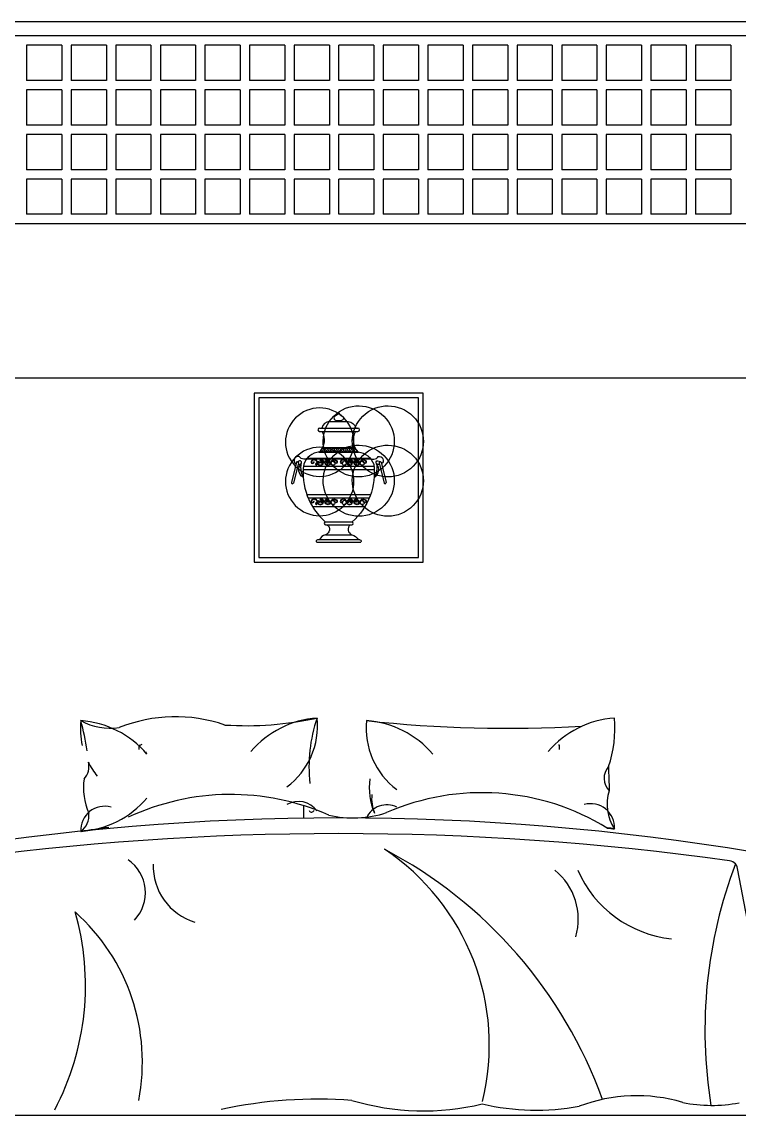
# Model space of a CAD drawing. Header units: inches. Extents: x 3 to 45, y 10.7 to 35.5.
# Drawn here: x 39.485 to 41.013, y 17.557 to 19.887 of the extents above; entities that cross this region are included whole.
import ezdxf

# ---------------------------------------------------------------- set-up
doc = ezdxf.new("R2010")
doc.units = ezdxf.units.IN
doc.header["$MEASUREMENT"] = 0
for name, color, linetype in [('02', 2, 'Continuous'), ('1', 1, 'Continuous'), ('4', 4, 'Continuous')]:
    doc.layers.add(name, color=color, linetype=linetype)

msp = doc.modelspace()

# ---------------------------------------------------------------- linework, layer by layer
at = {"layer": '02'}
for p, q in [((41.50981222150422, 19.85720502204636), (38.80981222143437, 19.85720502204636)), ((39.49481222149025, 19.83720502204229), (39.49481222149025, 19.7622050220452)), ((39.56981222144368, 19.83720502204229), (39.49481222149025, 19.83720502204229)), ((39.56981222144368, 19.83720502204229), (39.56981222144368, 19.7622050220452)), ((39.58981222146231, 19.83720502204229), (39.58981222146231, 19.7622050220452)), ((39.66481222153216, 19.83720502204229), (39.58981222146231, 19.83720502204229)), ((39.66481222153216, 19.83720502204229), (39.66481222153216, 19.7622050220452)), ((39.75981222150422, 19.83720502204229), (39.68481222143437, 19.83720502204229)), ((39.68481222143437, 19.83720502204229), (39.68481222143437, 19.7622050220452)), ((39.75981222150422, 19.83720502204229), (39.75981222150422, 19.7622050220452)), ((39.77981222152285, 19.83720502204229), (39.77981222152285, 19.7622050220452)), ((39.85481222147628, 19.83720502204229), (39.77981222152285, 19.83720502204229)), ((39.85481222147628, 19.83720502204229), (39.85481222147628, 19.7622050220452)), ((39.87481222149491, 19.83720502204229), (39.87481222149491, 19.7622050220452)), ((39.94981222144834, 19.83720502204229), (39.87481222149491, 19.83720502204229)), ((39.94981222144834, 19.83720502204229), (39.94981222144834, 19.7622050220452)), ((39.96981222146697, 19.83720502204229), (39.96981222146697, 19.7622050220452)), ((40.04481222153682, 19.83720502204229), (39.96981222146697, 19.83720502204229)), ((40.04481222153682, 19.83720502204229), (40.04481222153682, 19.7622050220452)), ((40.06481222155544, 19.83720502204229), (40.06481222155544, 19.7622050220452)), ((40.13981222150888, 19.83720502204229), (40.06481222155544, 19.83720502204229)), ((40.13981222150888, 19.83720502204229), (40.13981222150888, 19.7622050220452)), ((40.23481222148094, 19.83720502204229), (40.1598122215275, 19.83720502204229)), ((40.23481222148094, 19.83720502204229), (40.23481222148094, 19.7622050220452)), ((40.25481222149956, 19.83720502204229), (40.25481222149956, 19.7622050220452)), ((40.329812221453, 19.83720502204229), (40.25481222149956, 19.83720502204229)), ((40.329812221453, 19.83720502204229), (40.329812221453, 19.7622050220452)), ((40.42481222142506, 19.83720502204229), (40.34981222147162, 19.83720502204229)), ((40.34981222147162, 19.83720502204229), (40.34981222147162, 19.7622050220452)), ((40.42481222142506, 19.83720502204229), (40.42481222142506, 19.7622050220452)), ((40.44481222144368, 19.83720502204229), (40.44481222144368, 19.7622050220452)), ((40.51981222151353, 19.83720502204229), (40.44481222144368, 19.83720502204229)), ((40.51981222151353, 19.83720502204229), (40.51981222151353, 19.7622050220452)), ((40.53981222153216, 19.83720502204229), (40.53981222153216, 19.7622050220452)), ((40.61481222148559, 19.83720502204229), (40.53981222153216, 19.83720502204229)), ((40.61481222148559, 19.83720502204229), (40.61481222148559, 19.7622050220452)), ((40.70981222145765, 19.83720502204229), (40.63481222150422, 19.83720502204229)), ((40.63481222150422, 19.83720502204229), (40.63481222150422, 19.7622050220452)), ((40.70981222145765, 19.83720502204229), (40.70981222145765, 19.7622050220452)), ((40.72981222147628, 19.83720502204229), (40.72981222147628, 19.7622050220452)), ((40.80481222154613, 19.83720502204229), (40.72981222147628, 19.83720502204229)), ((40.80481222154613, 19.83720502204229), (40.80481222154613, 19.7622050220452)), ((40.89981222151819, 19.83720502204229), (40.82481222144834, 19.83720502204229)), ((40.82481222144834, 19.83720502204229), (40.82481222144834, 19.7622050220452)), ((40.89981222151819, 19.83720502204229), (40.89981222151819, 19.7622050220452)), ((40.91981222153682, 19.83720502204229), (40.91981222153682, 19.7622050220452)), ((40.99481222149025, 19.83720502204229), (40.91981222153682, 19.83720502204229)), ((40.99481222149025, 19.83720502204229), (40.99481222149025, 19.7622050220452)), ((39.56981222144368, 19.7622050220452), (39.49481222149025, 19.7622050220452)), ((39.66481222153216, 19.7622050220452), (39.58981222146231, 19.7622050220452)), ((39.75981222150422, 19.7622050220452), (39.68481222143437, 19.7622050220452)), ((39.85481222147628, 19.7622050220452), (39.77981222152285, 19.7622050220452)), ((39.94981222144834, 19.7622050220452), (39.87481222149491, 19.7622050220452)), ((40.04481222153682, 19.7622050220452), (39.96981222146697, 19.7622050220452)), ((40.13981222150888, 19.7622050220452), (40.06481222155544, 19.7622050220452)), ((40.23481222148094, 19.7622050220452), (40.1598122215275, 19.7622050220452)), ((40.329812221453, 19.7622050220452), (40.25481222149956, 19.7622050220452)), ((40.42481222142506, 19.7622050220452), (40.34981222147162, 19.7622050220452)), ((40.51981222151353, 19.7622050220452), (40.44481222144368, 19.7622050220452)), ((40.61481222148559, 19.7622050220452), (40.53981222153216, 19.7622050220452)), ((40.70981222145765, 19.7622050220452), (40.63481222150422, 19.7622050220452)), ((40.80481222154613, 19.7622050220452), (40.72981222147628, 19.7622050220452)), ((40.89981222151819, 19.7622050220452), (40.82481222144834, 19.7622050220452)), ((40.99481222149025, 19.7622050220452), (40.91981222153682, 19.7622050220452)), ((39.56981222144368, 19.74220502204112), (39.49481222149025, 19.74220502204112)), ((39.49481222149025, 19.74220502204112), (39.49481222149025, 19.66720502204403)), ((39.56981222144368, 19.74220502204112), (39.56981222144368, 19.66720502204403)), ((39.66481222153216, 19.74220502204112), (39.58981222146231, 19.74220502204112)), ((39.58981222146231, 19.74220502204112), (39.58981222146231, 19.66720502204403)), ((39.66481222153216, 19.74220502204112), (39.66481222153216, 19.66720502204403)), ((39.75981222150422, 19.74220502204112), (39.68481222143437, 19.74220502204112)), ((39.68481222143437, 19.74220502204112), (39.68481222143437, 19.66720502204403)), ((39.75981222150422, 19.74220502204112), (39.75981222150422, 19.66720502204403)), ((39.85481222147628, 19.74220502204112), (39.77981222152285, 19.74220502204112)), ((39.77981222152285, 19.74220502204112), (39.77981222152285, 19.66720502204403)), ((39.85481222147628, 19.74220502204112), (39.85481222147628, 19.66720502204403)), ((39.94981222144834, 19.74220502204112), (39.87481222149491, 19.74220502204112)), ((39.87481222149491, 19.74220502204112), (39.87481222149491, 19.66720502204403)), ((39.94981222144834, 19.74220502204112), (39.94981222144834, 19.66720502204403)), ((40.04481222153682, 19.74220502204112), (39.96981222146697, 19.74220502204112)), ((39.96981222146697, 19.74220502204112), (39.96981222146697, 19.66720502204403)), ((40.04481222153682, 19.74220502204112), (40.04481222153682, 19.66720502204403)), ((40.13981222150888, 19.74220502204112), (40.06481222155544, 19.74220502204112)), ((40.06481222155544, 19.74220502204112), (40.06481222155544, 19.66720502204403)), ((40.13981222150888, 19.74220502204112), (40.13981222150888, 19.66720502204403)), ((40.23481222148094, 19.74220502204112), (40.1598122215275, 19.74220502204112)), ((40.23481222148094, 19.74220502204112), (40.23481222148094, 19.66720502204403)), ((40.329812221453, 19.74220502204112), (40.25481222149956, 19.74220502204112)), ((40.25481222149956, 19.74220502204112), (40.25481222149956, 19.66720502204403)), ((40.329812221453, 19.74220502204112), (40.329812221453, 19.66720502204403)), ((40.42481222142506, 19.74220502204112), (40.34981222147162, 19.74220502204112)), ((40.34981222147162, 19.74220502204112), (40.34981222147162, 19.66720502204403)), ((40.42481222142506, 19.74220502204112), (40.42481222142506, 19.66720502204403)), ((40.51981222151353, 19.74220502204112), (40.44481222144368, 19.74220502204112)), ((40.44481222144368, 19.74220502204112), (40.44481222144368, 19.66720502204403)), ((40.51981222151353, 19.74220502204112), (40.51981222151353, 19.66720502204403)), ((40.61481222148559, 19.74220502204112), (40.53981222153216, 19.74220502204112)), ((40.53981222153216, 19.74220502204112), (40.53981222153216, 19.66720502204403)), ((40.61481222148559, 19.74220502204112), (40.61481222148559, 19.66720502204403)), ((40.70981222145765, 19.74220502204112), (40.63481222150422, 19.74220502204112)), ((40.63481222150422, 19.74220502204112), (40.63481222150422, 19.66720502204403)), ((40.70981222145765, 19.74220502204112), (40.70981222145765, 19.66720502204403)), ((40.80481222154613, 19.74220502204112), (40.72981222147628, 19.74220502204112)), ((40.72981222147628, 19.74220502204112), (40.72981222147628, 19.66720502204403)), ((40.80481222154613, 19.74220502204112), (40.80481222154613, 19.66720502204403)), ((40.89981222151819, 19.74220502204112), (40.82481222144834, 19.74220502204112)), ((40.82481222144834, 19.74220502204112), (40.82481222144834, 19.66720502204403)), ((40.89981222151819, 19.74220502204112), (40.89981222151819, 19.66720502204403)), ((40.99481222149025, 19.74220502204112), (40.91981222153682, 19.74220502204112)), ((40.91981222153682, 19.74220502204112), (40.91981222153682, 19.66720502204403)), ((40.99481222149025, 19.74220502204112), (40.99481222149025, 19.66720502204403)), ((39.56981222144368, 19.66720502204403), (39.49481222149025, 19.66720502204403)), ((39.66481222153216, 19.66720502204403), (39.58981222146231, 19.66720502204403)), ((39.75981222150422, 19.66720502204403), (39.68481222143437, 19.66720502204403)), ((39.85481222147628, 19.66720502204403), (39.77981222152285, 19.66720502204403)), ((39.94981222144834, 19.66720502204403), (39.87481222149491, 19.66720502204403)), ((40.04481222153682, 19.66720502204403), (39.96981222146697, 19.66720502204403)), ((40.13981222150888, 19.66720502204403), (40.06481222155544, 19.66720502204403)), ((40.23481222148094, 19.66720502204403), (40.1598122215275, 19.66720502204403)), ((40.329812221453, 19.66720502204403), (40.25481222149956, 19.66720502204403)), ((40.42481222142506, 19.66720502204403), (40.34981222147162, 19.66720502204403)), ((40.51981222151353, 19.66720502204403), (40.44481222144368, 19.66720502204403)), ((40.61481222148559, 19.66720502204403), (40.53981222153216, 19.66720502204403)), ((40.70981222145765, 19.66720502204403), (40.63481222150422, 19.66720502204403)), ((40.80481222154613, 19.66720502204403), (40.72981222147628, 19.66720502204403)), ((40.89981222151819, 19.66720502204403), (40.82481222144834, 19.66720502204403)), ((40.99481222149025, 19.66720502204403), (40.91981222153682, 19.66720502204403)), ((39.49481222149025, 19.64720502203996), (39.49481222149025, 19.57220502204287)), ((39.56981222144368, 19.64720502203996), (39.49481222149025, 19.64720502203996)), ((39.56981222144368, 19.64720502203996), (39.56981222144368, 19.57220502204287)), ((39.66481222153216, 19.64720502203996), (39.58981222146231, 19.64720502203996)), ((39.58981222146231, 19.64720502203996), (39.58981222146231, 19.57220502204287)), ((39.66481222153216, 19.64720502203996), (39.66481222153216, 19.57220502204287)), ((39.75981222150422, 19.64720502203996), (39.68481222143437, 19.64720502203996)), ((39.68481222143437, 19.64720502203996), (39.68481222143437, 19.57220502204287)), ((39.75981222150422, 19.64720502203996), (39.75981222150422, 19.57220502204287)), ((39.85481222147628, 19.64720502203996), (39.77981222152285, 19.64720502203996)), ((39.77981222152285, 19.64720502203996), (39.77981222152285, 19.57220502204287)), ((39.85481222147628, 19.64720502203996), (39.85481222147628, 19.57220502204287)), ((39.87481222149491, 19.64720502203996), (39.87481222149491, 19.57220502204287)), ((39.94981222144834, 19.64720502203996), (39.87481222149491, 19.64720502203996)), ((39.94981222144834, 19.64720502203996), (39.94981222144834, 19.57220502204287)), ((39.96981222146697, 19.64720502203996), (39.96981222146697, 19.57220502204287)), ((40.04481222153682, 19.64720502203996), (39.96981222146697, 19.64720502203996)), ((40.04481222153682, 19.64720502203996), (40.04481222153682, 19.57220502204287)), ((40.13981222150888, 19.64720502203996), (40.06481222155544, 19.64720502203996)), ((40.06481222155544, 19.64720502203996), (40.06481222155544, 19.57220502204287)), ((40.13981222150888, 19.64720502203996), (40.13981222150888, 19.57220502204287)), ((40.23481222148094, 19.64720502203996), (40.1598122215275, 19.64720502203996)), ((40.23481222148094, 19.64720502203996), (40.23481222148094, 19.57220502204287)), ((40.329812221453, 19.64720502203996), (40.25481222149956, 19.64720502203996)), ((40.25481222149956, 19.64720502203996), (40.25481222149956, 19.57220502204287)), ((40.329812221453, 19.64720502203996), (40.329812221453, 19.57220502204287)), ((40.42481222142506, 19.64720502203996), (40.34981222147162, 19.64720502203996)), ((40.34981222147162, 19.64720502203996), (40.34981222147162, 19.57220502204287)), ((40.42481222142506, 19.64720502203996), (40.42481222142506, 19.57220502204287)), ((40.44481222144368, 19.64720502203996), (40.44481222144368, 19.57220502204287)), ((40.51981222151353, 19.64720502203996), (40.44481222144368, 19.64720502203996)), ((40.51981222151353, 19.64720502203996), (40.51981222151353, 19.57220502204287)), ((40.53981222153216, 19.64720502203996), (40.53981222153216, 19.57220502204287)), ((40.61481222148559, 19.64720502203996), (40.53981222153216, 19.64720502203996)), ((40.61481222148559, 19.64720502203996), (40.61481222148559, 19.57220502204287)), ((40.70981222145765, 19.64720502203996), (40.63481222150422, 19.64720502203996)), ((40.63481222150422, 19.64720502203996), (40.63481222150422, 19.57220502204287)), ((40.70981222145765, 19.64720502203996), (40.70981222145765, 19.57220502204287)), ((40.80481222154613, 19.64720502203996), (40.72981222147628, 19.64720502203996)), ((40.72981222147628, 19.64720502203996), (40.72981222147628, 19.57220502204287)), ((40.80481222154613, 19.64720502203996), (40.80481222154613, 19.57220502204287)), ((40.89981222151819, 19.64720502203996), (40.82481222144834, 19.64720502203996)), ((40.82481222144834, 19.64720502203996), (40.82481222144834, 19.57220502204287)), ((40.89981222151819, 19.64720502203996), (40.89981222151819, 19.57220502204287)), ((40.99481222149025, 19.64720502203996), (40.91981222153682, 19.64720502203996)), ((40.91981222153682, 19.64720502203996), (40.91981222153682, 19.57220502204287)), ((40.99481222149025, 19.64720502203996), (40.99481222149025, 19.57220502204287)), ((39.56981222144368, 19.57220502204287), (39.49481222149025, 19.57220502204287)), ((39.66481222153216, 19.57220502204287), (39.58981222146231, 19.57220502204287)), ((39.75981222150422, 19.57220502204287), (39.68481222143437, 19.57220502204287)), ((39.85481222147628, 19.57220502204287), (39.77981222152285, 19.57220502204287)), ((39.94981222144834, 19.57220502204287), (39.87481222149491, 19.57220502204287)), ((40.04481222153682, 19.57220502204287), (39.96981222146697, 19.57220502204287)), ((40.13981222150888, 19.57220502204287), (40.06481222155544, 19.57220502204287)), ((40.23481222148094, 19.57220502204287), (40.1598122215275, 19.57220502204287)), ((40.329812221453, 19.57220502204287), (40.25481222149956, 19.57220502204287)), ((40.42481222142506, 19.57220502204287), (40.34981222147162, 19.57220502204287)), ((40.51981222151353, 19.57220502204287), (40.44481222144368, 19.57220502204287)), ((40.61481222148559, 19.57220502204287), (40.53981222153216, 19.57220502204287)), ((40.70981222145765, 19.57220502204287), (40.63481222150422, 19.57220502204287)), ((40.80481222154613, 19.57220502204287), (40.72981222147628, 19.57220502204287)), ((40.89981222151819, 19.57220502204287), (40.82481222144834, 19.57220502204287)), ((40.99481222149025, 19.57220502204287), (40.91981222153682, 19.57220502204287)), ((39.56981222144368, 19.55220502203879), (39.49481222149025, 19.55220502203879)), ((39.49481222149025, 19.55220502203879), (39.49481222149025, 19.47720502204171)), ((39.56981222144368, 19.55220502203879), (39.56981222144368, 19.47720502204171)), ((39.66481222153216, 19.55220502203879), (39.58981222146231, 19.55220502203879)), ((39.58981222146231, 19.55220502203879), (39.58981222146231, 19.47720502204171)), ((39.66481222153216, 19.55220502203879), (39.66481222153216, 19.47720502204171)), ((39.75981222150422, 19.55220502203879), (39.68481222143437, 19.55220502203879)), ((39.68481222143437, 19.55220502203879), (39.68481222143437, 19.47720502204171)), ((39.75981222150422, 19.55220502203879), (39.75981222150422, 19.47720502204171)), ((39.85481222147628, 19.55220502203879), (39.77981222152285, 19.55220502203879)), ((39.77981222152285, 19.55220502203879), (39.77981222152285, 19.47720502204171)), ((39.85481222147628, 19.55220502203879), (39.85481222147628, 19.47720502204171)), ((39.94981222144834, 19.55220502203879), (39.87481222149491, 19.55220502203879)), ((39.87481222149491, 19.55220502203879), (39.87481222149491, 19.47720502204171)), ((39.94981222144834, 19.55220502203879), (39.94981222144834, 19.47720502204171)), ((40.04481222153682, 19.55220502203879), (39.96981222146697, 19.55220502203879)), ((39.96981222146697, 19.55220502203879), (39.96981222146697, 19.47720502204171)), ((40.04481222153682, 19.55220502203879), (40.04481222153682, 19.47720502204171)), ((40.13981222150888, 19.55220502203879), (40.06481222155544, 19.55220502203879)), ((40.06481222155544, 19.55220502203879), (40.06481222155544, 19.47720502204171)), ((40.13981222150888, 19.55220502203879), (40.13981222150888, 19.47720502204171)), ((40.23481222148094, 19.55220502203879), (40.1598122215275, 19.55220502203879)), ((40.23481222148094, 19.55220502203879), (40.23481222148094, 19.47720502204171)), ((40.329812221453, 19.55220502203879), (40.25481222149956, 19.55220502203879)), ((40.25481222149956, 19.55220502203879), (40.25481222149956, 19.47720502204171)), ((40.329812221453, 19.55220502203879), (40.329812221453, 19.47720502204171)), ((40.42481222142506, 19.55220502203879), (40.34981222147162, 19.55220502203879)), ((40.34981222147162, 19.55220502203879), (40.34981222147162, 19.47720502204171)), ((40.42481222142506, 19.55220502203879), (40.42481222142506, 19.47720502204171)), ((40.51981222151353, 19.55220502203879), (40.44481222144368, 19.55220502203879)), ((40.44481222144368, 19.55220502203879), (40.44481222144368, 19.47720502204171)), ((40.51981222151353, 19.55220502203879), (40.51981222151353, 19.47720502204171)), ((40.61481222148559, 19.55220502203879), (40.53981222153216, 19.55220502203879)), ((40.53981222153216, 19.55220502203879), (40.53981222153216, 19.47720502204171)), ((40.61481222148559, 19.55220502203879), (40.61481222148559, 19.47720502204171)), ((40.70981222145765, 19.55220502203879), (40.63481222150422, 19.55220502203879)), ((40.63481222150422, 19.55220502203879), (40.63481222150422, 19.47720502204171)), ((40.70981222145765, 19.55220502203879), (40.70981222145765, 19.47720502204171)), ((40.80481222154613, 19.55220502203879), (40.72981222147628, 19.55220502203879)), ((40.72981222147628, 19.55220502203879), (40.72981222147628, 19.47720502204171)), ((40.80481222154613, 19.55220502203879), (40.80481222154613, 19.47720502204171)), ((40.89981222151819, 19.55220502203879), (40.82481222144834, 19.55220502203879)), ((40.82481222144834, 19.55220502203879), (40.82481222144834, 19.47720502204171)), ((40.89981222151819, 19.55220502203879), (40.89981222151819, 19.47720502204171)), ((40.99481222149025, 19.55220502203879), (40.91981222153682, 19.55220502203879)), ((40.91981222153682, 19.55220502203879), (40.91981222153682, 19.47720502204171)), ((40.99481222149025, 19.55220502203879), (40.99481222149025, 19.47720502204171)), ((39.56981222144368, 19.47720502204171), (39.49481222149025, 19.47720502204171)), ((39.66481222153216, 19.47720502204171), (39.58981222146231, 19.47720502204171)), ((39.75981222150422, 19.47720502204171), (39.68481222143437, 19.47720502204171)), ((39.85481222147628, 19.47720502204171), (39.77981222152285, 19.47720502204171)), ((39.94981222144834, 19.47720502204171), (39.87481222149491, 19.47720502204171)), ((40.04481222153682, 19.47720502204171), (39.96981222146697, 19.47720502204171)), ((40.13981222150888, 19.47720502204171), (40.06481222155544, 19.47720502204171)), ((40.23481222148094, 19.47720502204171), (40.1598122215275, 19.47720502204171)), ((40.329812221453, 19.47720502204171), (40.25481222149956, 19.47720502204171)), ((40.42481222142506, 19.47720502204171), (40.34981222147162, 19.47720502204171)), ((40.51981222151353, 19.47720502204171), (40.44481222144368, 19.47720502204171)), ((40.61481222148559, 19.47720502204171), (40.53981222153216, 19.47720502204171)), ((40.70981222145765, 19.47720502204171), (40.63481222150422, 19.47720502204171)), ((40.80481222154613, 19.47720502204171), (40.72981222147628, 19.47720502204171)), ((40.89981222151819, 19.47720502204171), (40.82481222144834, 19.47720502204171)), ((40.99481222149025, 19.47720502204171), (40.91981222153682, 19.47720502204171)), ((37.94729810090776, 19.1284486104632), (42.69963295826729, 19.1284486104632)), ((40.1541924845571, 19.03762398559043), (40.16543195838149, 19.03762398559043)), ((40.11879388672806, 19.02140814463924), (40.20083055621053, 19.02140814463924)), ((40.11879388672806, 19.01429090592861), (40.20083055621053, 19.01429090592861)), ((40.13991958321112, 19.03533943393991), (40.17970485984388, 19.03533943393991)), ((40.117429953176, 18.97031230848366), (40.20219448976259, 18.97031230848366)), ((40.12506153387058, 18.97976859063052), (40.19456290918443, 18.97976859063052)), ((40.0928798111765, 18.95715013289733), (40.22674463176209, 18.95715013289733)), ((40.0928798111765, 18.9557101329046), (40.22674463176209, 18.9557101329046)), ((40.10722078382078, 18.94945721736436), (40.10648306143976, 18.94927470878607)), ((40.11363709169946, 18.94462944835682), (40.11316457983612, 18.94451925642348)), ((40.11865125421009, 18.94672564883509), (40.11785422648809, 18.94680541233534)), ((40.12259015020955, 18.95158232608079), (40.12264893796801, 18.95083219500517)), ((40.1350217439378, 18.95158232608079), (40.13496295617934, 18.95083219500517)), ((40.13896063993725, 18.94672564883509), (40.13975766765925, 18.94680541233534)), ((40.14397480244789, 18.94462944835682), (40.14444731431122, 18.94451925642348)), ((40.15039111032657, 18.94945721736436), (40.15112883270758, 18.94927470878607)), ((40.16923333272844, 18.94945721736436), (40.16849561034742, 18.94927470878607)), ((40.1756496404907, 18.94462944835682), (40.17517712862737, 18.94451925642348)), ((40.18066380300134, 18.94672564883509), (40.17986677527934, 18.94680541233534)), ((40.18460269911721, 18.95158232608079), (40.18466148687567, 18.95083219500517)), ((40.19703429272904, 18.95158232608079), (40.19697550497058, 18.95083219500517)), ((40.20097318884491, 18.94672564883509), (40.20177021656691, 18.94680541233534)), ((40.20598735135555, 18.94462944835682), (40.20645986310247, 18.94451925642348)), ((40.21240365911781, 18.94945721736436), (40.21314138149883, 18.94927470878607)), ((40.08422245410311, 18.93303408812058), (40.23540198883548, 18.93303408812058)), ((40.08526204618666, 18.94023408812787), (40.23484133462462, 18.94023408812787)), ((40.09183782466262, 18.87986935897057), (40.22778661827597, 18.87986935897057)), ((40.09458079886663, 18.87266935897783), (40.22504364407196, 18.87266935897783)), ((40.1037321279202, 18.85442845161738), (40.21589231501839, 18.85442845161738)), ((40.10722078382078, 18.86565696154863), (40.10648306143976, 18.86547445297034)), ((40.11363709169946, 18.86082919254109), (40.11316457983612, 18.8607190006223)), ((40.11865125421009, 18.86292539301936), (40.11785422648809, 18.86300515653416)), ((40.12259015020955, 18.86778207026505), (40.12264893796801, 18.86703193920399)), ((40.1350217439378, 18.86778207026505), (40.13496295617934, 18.86703193920399)), ((40.13896063993725, 18.86292539301936), (40.13975766765925, 18.86300515653416)), ((40.14397480244789, 18.86082919254109), (40.14444731431122, 18.8607190006223)), ((40.15039111032657, 18.86565696154863), (40.15112883270758, 18.86547445297034)), ((40.16923333272844, 18.86565696154863), (40.16849561034742, 18.86547445297034)), ((40.1756496404907, 18.86082919254109), (40.17517712862737, 18.8607190006223)), ((40.18066380300134, 18.86292539301936), (40.17986677527934, 18.86300515653416)), ((40.18460269911721, 18.86778207026505), (40.18466148687567, 18.86703193920399)), ((40.19703429272904, 18.86778207026505), (40.19697550497058, 18.86703193920399)), ((40.20097318884491, 18.86292539301936), (40.20177021656691, 18.86300515653416)), ((40.20598735135555, 18.86082919254109), (40.20645986310247, 18.8607190006223)), ((40.21240365911781, 18.86565696154863), (40.21314138149883, 18.86547445297034)), ((40.13125799024984, 18.82131829506394), (40.18836645268875, 18.82131829506394)), ((40.13179788365069, 18.81533956260678), (40.18782655940431, 18.81533956260678)), ((40.13179298023734, 18.79427958271841), (40.18783146281767, 18.79427958271841)), ((40.1129483221941, 18.7783630171834), (40.20667612074449, 18.7783630171834)), ((39.73470362880308, 18.33670423960571), (39.73470362880308, 18.34562096498117)), ((39.73470362880308, 18.34562096498117), (39.73693474567536, 18.34562096498117)), ((39.73693474567536, 18.34562096498117), (39.74139697941992, 18.34785006936723)), ((40.62989053932525, 18.34562096498117), (40.62765942233655, 18.34562096498117)), ((40.62989053932525, 18.33670423960571), (40.62989053932525, 18.34562096498117)), ((39.74808982293162, 18.33224572300238), (39.7503209398039, 18.32778751423026))]:
    msp.add_line(p, q, dxfattribs=at)
for points in [[(40.1598122215275, 19.7622050220452), (40.1598122215275, 19.83720502204229)], [(40.1598122215275, 19.66720502204403), (40.1598122215275, 19.74220502204112)], [(40.1598122215275, 19.57220502204287), (40.1598122215275, 19.64720502203996)], [(40.1598122215275, 19.47720502204171), (40.1598122215275, 19.55220502203879)], [(40.06966672976542, 18.94851201165143), (40.05905156570061, 18.90531013695723)], [(40.07386194517876, 18.94748120223081), (40.06324678099755, 18.9042793275366)], [(40.24576249787624, 18.94748120223081), (40.25637766194104, 18.9042793275366)], [(40.24995771317317, 18.94851201165143), (40.26057287723798, 18.90531013695723)]]:
    msp.add_lwpolyline(points, dxfattribs=at)
for points in [[(39.97981222147628, 18.73598601514091), (40.33981222146231, 18.73598601514091), (40.33981222146231, 19.0959860151415), (39.97981222147628, 19.0959860151415)], [(39.98981222148559, 18.74598601515023), (40.329812221453, 18.74598601515023), (40.329812221453, 19.08598601514673), (39.98981222148559, 19.08598601514673)]]:
    msp.add_lwpolyline(points, close=True, dxfattribs=at)
for points in [[(40.17643219080328, 18.9460574879267, 146.9115417748849), (40.17517712862737, 18.94451925642348, 0.9195107774790672)], [(40.14319225213531, 18.9460574879267, -152.5456943474099), (40.14444731431122, 18.94451925642348, -0.9195107774790672)], [(40.20520480104297, 18.9460574879267, -152.5456943474099), (40.20645986310247, 18.94451925642348, -0.9195107774790672)], [(40.1598122215275, 19.05359599725485, -0.1995246484428134), (40.1522027645171, 19.04713456867463, 0.7250187846251348), (40.1541924845571, 19.03762398559043, -0.8957080333965803)], [(40.1598122215275, 19.05359599725485, 0.1995246484428134), (40.16742167853791, 19.04713456867463, -0.7250187846251348), (40.16543195838149, 19.03762398559043, 0.8957080333965803)], [(40.12417956685222, 19.01429090592861, -0.3194412128876361), (40.11871586785692, 18.9703493361812, 0.6237318881545585)], [(40.13991958321112, 19.03533943393991, 0.325421986963447), (40.12355937179218, 19.02137111695625, 1.304864758501212)], [(40.17970485984388, 19.03533943393991, -0.325421986963447), (40.19606507126282, 19.02137111695625, -1.304864758501212)], [(40.19544487608637, 19.01429090592861, 0.3194412128876361), (40.20090857519808, 18.9703493361812, -0.6237318881545585)], [(40.17643219080328, 18.86225723211097, 146.9115417748849), (40.17517712862737, 18.8607190006223, 0.9195107774790672)], [(40.1185826184139, 18.97050727648453, 0.286233962205468), (40.08526204618666, 18.94426628198558, 0.2504443734299531), (40.13125799024984, 18.82131829506394, 2.211565491147083)], [(40.12182064097415, 18.97355438458176, 0.02420652193542353), (40.12447247164364, 18.97787771274303, -0.2513216499278184), (40.12619809735607, 18.97899981807128, -3.396290099409068)], [(40.12251737060997, 18.97103719406728, 0.2040570265360698), (40.12518438812386, 18.97266871439202, 0.02936053836575516), (40.12845378368202, 18.97787771274303, -0.2513216499278184), (40.13017940939444, 18.97899981807128, -3.396290099409068)], [(40.12649868264835, 18.97103719406728, 0.2040570265360698), (40.12916570004582, 18.97266871439202, 0.02936053836575516), (40.1324350957204, 18.97787771274303, -0.2513216499278184), (40.13416072143282, 18.97899981807128, -3.396290099409068)], [(40.14319225213531, 18.86225723211097, -152.5457623770327), (40.14444731431122, 18.8607190006223, -0.9195107774790672)], [(40.13047999468672, 18.97103719406728, 0.2040570265360698), (40.13314701208419, 18.97266871439202, 0.02936053836575516), (40.13641640764236, 18.97787771274303, -0.2513216499278184), (40.1381420334712, 18.97899981807128, -3.396290099409068)], [(40.13446130660869, 18.97103719406728, 0.2040570265360698), (40.13712832400616, 18.97266871439202, 0.02936053836575516), (40.14039771968073, 18.97787771274303, -0.2513216499278184), (40.14212334539316, 18.97899981807128, -3.396290099409068)], [(40.13844261864706, 18.97103719406728, 0.2040570265360698), (40.14110963604453, 18.97266871439202, 0.02936053836575516), (40.14437903171911, 18.97787771274303, -0.2513216499278184), (40.14610465743154, 18.97899981807128, -3.396290099409068)], [(40.14242393056902, 18.97103719406728, 0.2040570265360698), (40.14509094808291, 18.97266871439202, 0.02936053836575516), (40.14836034364107, 18.97787771274303, -0.2513216499278184), (40.15008596946991, 18.97899981807128, -3.396290099409068)], [(40.1464052426074, 18.97103719406728, 0.2040570265360698), (40.14907226012129, 18.97266871439202, 0.02936053836575516), (40.15234165567945, 18.97787771274303, -0.2513216499278184), (40.15406728139187, 18.97899981807128, -3.396290099409068)], [(40.15038655464578, 18.97103719406728, 0.2040570265360698), (40.15305357204325, 18.97266871439202, 0.02936053836575516), (40.15632296771783, 18.97787771274303, -0.2513216499278184), (40.15804859343025, 18.97899981807128, -3.396290099409068)], [(40.15436786668415, 18.97103719406728, 0.2040570265360698), (40.15703488408163, 18.97266871439202, 0.02936053836575516), (40.1603042797562, 18.97787771274303, -0.2513216499278184), (40.16202990546863, 18.97899981807128, -3.396290099409068)], [(40.15834917860612, 18.97103719406728, 0.2040570265360698), (40.16101619600359, 18.97266871439202, 0.02936053836575516), (40.16428559167817, 18.97787771274303, -0.2513216499278184), (40.16601121739059, 18.97899981807128, -3.396290099409068)], [(40.16233049064449, 18.97103719406728, 0.2040570265360698), (40.16499750804196, 18.97266871439202, 0.02936053836575516), (40.16826690371654, 18.97787771274303, -0.2513216499278184), (40.16999252942897, 18.97899981807128, -3.396290099409068)], [(40.16631180256645, 18.97103719406728, 0.2040570265360698), (40.16897882008034, 18.97266871439202, 0.02936053836575516), (40.1722482156385, 18.97787771274303, -0.2513216499278184), (40.17397384146734, 18.97899981807128, -3.396290099409068)], [(40.17029311460483, 18.97103719406728, 0.2040570265360698), (40.17296013211872, 18.97266871439202, 0.02936053836575516), (40.17622952767688, 18.97787771274303, -0.2513216499278184), (40.17795515338931, 18.97899981807128, -3.396290099409068)], [(40.17427442664321, 18.97103719406728, 0.2040570265360698), (40.17694144404068, 18.97266871439202, 0.02936053836575516), (40.18021083971526, 18.97787771274303, -0.2513216499278184), (40.18193646542768, 18.97899981807128, -3.396290099409068)], [(40.17825573868159, 18.97103719406728, 0.2040570265360698), (40.18092275607906, 18.97266871439202, 0.02936053836575516), (40.18419215175363, 18.97787771274303, -0.2513216499278184), (40.18591777746606, 18.97899981807128, -3.396290099409068)], [(40.18223705060355, 18.97103719406728, 0.2040570265360698), (40.18490406800102, 18.97266871439202, 0.02936053836575516), (40.1881734636756, 18.97787771274303, -0.2513216499278184), (40.18989908938802, 18.97899981807128, -3.396290099409068)], [(40.18621836264192, 18.97103719406728, 0.2040570265360698), (40.18888538003939, 18.97266871439202, 0.02936053836575516), (40.19215477571397, 18.97787771274303, -0.2513216499278184), (40.1938804014264, 18.97899981807128, -3.396290099409068)], [(40.20104182452469, 18.97050727648453, -0.286233962205468), (40.23436239686835, 18.94426628198558, -0.2504443734299531), (40.18836645268875, 18.82131829506394, -2.211565491147083)], [(40.20520480104297, 18.86225723211097, -152.5457623770327), (40.20645986310247, 18.8607190006223, -0.9195107774790672)], [(40.19019967456389, 18.97103719406728, 0.2040570265360698), (40.19286669207777, 18.97266871439202, 0.02636791494157918), (40.19583126785274, 18.97732990977962, -0.2513216499278184)], [(40.19440969008993, 18.9708157913337, 0.2040570265360698), (40.19707670760381, 18.97244731165843, 0.008198206849052253), (40.19805108079727, 18.97386300727517, -0.2513216499278184)], [(40.09536022307857, 18.95926765262989, -0.494890927836402), (40.07575797929003, 18.96084371556204, 0.8447574883911195), (40.06878679244819, 18.94493081926335, 1.766394562547801)], [(40.07288780982181, 18.94351664080019, 0.1755123870670885), (40.0786801285487, 18.94508337254952, 1.766394562547801), (40.0731594582232, 18.94823540298235, -1.232522965805663)], [(40.07942360301077, 18.94508337254952, 0.1812137885359461), (40.08408274174708, 18.91681768830309, -0.4847632041596888), (40.07942360301077, 18.94508337254952)], [(40.11448375239543, 18.94913366632678, 0.6762319137947512), (40.10137103671714, 18.95040769095791, 1.286793974599037), (40.10722078382078, 18.94945721736436, 1.264066081837941)], [(40.11399693285621, 18.94748855298527, 0.7537681492688978), (40.1021793228485, 18.95023610414497, 1.313760998581595), (40.10648306143976, 18.94927470878607, 1.245784326651424)], [(40.11412415186915, 18.94685935910816, 0.9767988476894467), (40.11170887317549, 18.94271407339689, 0.7866527968915605), (40.11363709169946, 18.94462944835682, 0.7320347498636262)], [(40.11441964201204, 18.9460574879267, 1.157046936759519), (40.11194410500157, 18.943096850744, 0.8531997237047002), (40.11316457983612, 18.94451925642348, 0.9195107774790672)], [(40.1139943745131, 18.94752741332191, 0.0515326500158614), (40.11407415730919, 18.94703517434387, 0.00669362822823644), (40.11412415186915, 18.94685935910816, 1.44028442257949)], [(40.11441964201204, 18.9460574879267, 1.131375402744838), (40.12605066712986, 18.95301067496617, 1.44028442257949), (40.12242232867557, 18.9475813347744, 1.220905657046395), (40.12259015020955, 18.95158232608079, 1.249592130535457)], [(40.11865125421009, 18.94672564883509, 0.8819953100854949), (40.11448375239543, 18.94913366632678, 1.22197242459958)], [(40.11785422648809, 18.94680541233534, 1.511388405347478), (40.11479708109091, 18.94723032226462, 1.223449310903442), (40.1254511498757, 18.95256177284314, 1.444987557157869), (40.12259768460918, 18.94830932148757, 1.251011536179397), (40.12264893796801, 18.95083219500517, 1.698228398704875)], [(40.14319225213531, 18.9460574879267, -1.131375402744838), (40.13156122701749, 18.95301067496617, -1.44028442257949), (40.13518956558819, 18.9475813347744, -1.220905657046395), (40.1350217439378, 18.95158232608079, -1.249592130535457)], [(40.13975766765925, 18.94680541233534, -1.511388405347478), (40.14281481305643, 18.94723032226462, -1.223449310903442), (40.13216074427164, 18.95256177284314, -1.444987557157869), (40.13501420953817, 18.94830932148757, -1.251011536179397), (40.13496295617934, 18.95083219500517, -1.698228398704875)], [(40.13896063993725, 18.94672564883509, -0.8819953100854949), (40.14312814175192, 18.94913366632678, -1.22197242459958)], [(40.14312814175192, 18.94913366632678, -0.6762319137947512), (40.15624085743021, 18.95040769095791, -1.286793974599037), (40.15039111032657, 18.94945721736436, -1.264066081837941)], [(40.1434877422782, 18.94685935910816, -7.642694241318353), (40.14397480244789, 18.94462944835682, -0.7320347498636262)], [(40.14361751963425, 18.94752741332191, -0.0515326500158614), (40.14353773683816, 18.94703517434387, -0.00669362822823644), (40.1434877422782, 18.94685935910816, -1.44028442257949)], [(40.14361496129114, 18.94748855298527, -0.7537681492688978), (40.15543257118243, 18.95023610414497, -1.313760998581595), (40.15112883270758, 18.94927470878607, -1.245784326651424)], [(40.17649630130309, 18.94913366632678, 0.6762319137947512), (40.1633835856248, 18.95040769095791, 1.286793974599037), (40.16923333272844, 18.94945721736436, 1.264066081837941)], [(40.17600948164745, 18.94748855298527, 0.7537681492688978), (40.16419187175616, 18.95023610414497, 1.313760998581595), (40.16849561034742, 18.94927470878607, 1.245784326651424)], [(40.17613670066039, 18.94685935910816, 7.65064361823367), (40.1756496404907, 18.94462944835682, 0.7320347498636262)], [(40.17600692342076, 18.94752741332191, 0.0515326500158614), (40.17608670621685, 18.94703517434387, 0.00669362822823644), (40.17613670066039, 18.94685935910816, 1.44028442257949)], [(40.17643219080328, 18.9460574879267, 1.131375402744838), (40.1880632159211, 18.95301067496617, 1.44028442257949), (40.18443487746681, 18.9475813347744, 1.220905657046395), (40.18460269911721, 18.95158232608079, 1.249592130535457)], [(40.18066380300134, 18.94672564883509, 0.8819953100854949), (40.17649630130309, 18.94913366632678, 1.22197242459958)], [(40.17986677527934, 18.94680541233534, 1.511388405347478), (40.17680962988216, 18.94723032226462, 1.223449310903442), (40.18746369866695, 18.95256177284314, 1.444987557157869), (40.18461023351684, 18.94830932148757, 1.251011536179397), (40.18466148687567, 18.95083219500517, 1.698228398704875)], [(40.20520480104297, 18.9460574879267, -1.131375402744838), (40.19357377580873, 18.95301067496617, -1.44028442257949), (40.19720211437944, 18.9475813347744, -1.220905657046395), (40.19703429272904, 18.95158232608079, -1.249592130535457)], [(40.20177021656691, 18.94680541233534, -1.511388405347478), (40.20482736184768, 18.94723032226462, -1.223449310903442), (40.19417329306289, 18.95256177284314, -1.444987557157869), (40.19702675832941, 18.94830932148757, -1.251011536179397), (40.19697550497058, 18.95083219500517, -1.698228398704875)], [(40.20097318884491, 18.94672564883509, -0.8819953100854949), (40.20514069054316, 18.94913366632678, -1.22197242459958)], [(40.20514069054316, 18.94913366632678, -0.6762319137947512), (40.21825340622145, 18.95040769095791, -1.286793974599037), (40.21240365911781, 18.94945721736436, -1.264066081837941)], [(40.20550029118586, 18.94685935910816, -7.642694881723492), (40.20598735135555, 18.94462944835682, -0.7320347498636262)], [(40.20563006842549, 18.94752741332191, -0.0515326500158614), (40.2055502856294, 18.94703517434387, -0.00669362822823644), (40.20550029118586, 18.94685935910816, -1.44028442257949)], [(40.20562751019879, 18.94748855298527, -0.7537681492688978), (40.21744512009009, 18.95023610414497, -1.313760998581595), (40.21314138149883, 18.94927470878607, -1.245784326651424)], [(40.22468079183291, 18.95926765262989, 0.5027390735493726), (40.24386646376497, 18.96084371556204, -0.8447574883911195), (40.25083765060681, 18.94493081926335, -1.766394562547801)], [(40.24020083992782, 18.94508337254952, -0.1812137885359461), (40.23554170130792, 18.91681768830309, 0.4847632041596888), (40.24020083992782, 18.94508337254952)], [(40.24673663311678, 18.94351664080019, -0.1755123870670885), (40.24094431450631, 18.94508337254952, -1.766394562547801), (40.24646498471539, 18.94823540298235, 1.232522965805663)], [(40.11448375239543, 18.8653334105256, 0.6762319137947512), (40.10137103671714, 18.86660743514217, 1.286793974599037), (40.10722078382078, 18.86565696154863, 1.264066081837941)], [(40.11399693285621, 18.86368829716953, 0.7537681492688978), (40.1021793228485, 18.86643584834379, 1.313760998581595), (40.10648306143976, 18.86547445297034, 1.245784326651424)], [(40.11412415186915, 18.86305910329243, 0.9767988476894467), (40.11170887317549, 18.85891381758116, 0.7866527968915605), (40.11363709169946, 18.86082919254109, 0.7320347498636262)], [(40.11441964201204, 18.86225723211097, 1.157046936759519), (40.11194410500157, 18.85929659492827, 0.8531997237047002), (40.11316457983612, 18.8607190006223, 0.9195107774790672)], [(40.1139943745131, 18.86372715752073, 0.0515326500158614), (40.11407415730919, 18.86323491852814, 0.00669362822823644), (40.11412415186915, 18.86305910329243, 1.44028442257949)], [(40.11441964201204, 18.86225723211097, 1.131375402744838), (40.12605066712986, 18.86921041915044, 1.44028442257949), (40.12242232867557, 18.86378107895867, 1.220905657046395), (40.12259015020955, 18.86778207026505, 1.249592130535457)], [(40.11865125421009, 18.86292539301936, 0.8819953100854949), (40.11448375239543, 18.8653334105256, 1.22197242459958)], [(40.11785422648809, 18.86300515653416, 1.511388405347478), (40.11479708109091, 18.86343006644889, 1.223449310903442), (40.1254511498757, 18.86876151702741, 1.444987557157869), (40.12259768460918, 18.86450906567184, 1.251011536179397), (40.12264893796801, 18.86703193920399, 1.698228398704875)], [(40.14319225213531, 18.86225723211097, -1.131375402744838), (40.13156122701749, 18.86921041915044, -1.44028442257949), (40.13518956558819, 18.86378107895867, -1.220905657046395), (40.1350217439378, 18.86778207026505, -1.249592130535457)], [(40.13975766765925, 18.86300515653416, -1.511388405347478), (40.14281481305643, 18.86343006644889, -1.223449310903442), (40.13216074427164, 18.86876151702741, -1.444987557157869), (40.13501420953817, 18.86450906567184, -1.251011536179397), (40.13496295617934, 18.86703193920399, -1.698228398704875)], [(40.13896063993725, 18.86292539301936, -0.8819953100854949), (40.14312814175192, 18.8653334105256, -1.22197242459958)], [(40.14312814175192, 18.8653334105256, -0.6762319137947512), (40.15624085743021, 18.86660743514217, -1.286793974599037), (40.15039111032657, 18.86565696154863, -1.264066081837941)], [(40.1434877422782, 18.86305910329243, -7.642694241318353), (40.14397480244789, 18.86082919254109, -0.7320347498636262)], [(40.14361751963425, 18.86372715752073, -0.0515326500158614), (40.14353773683816, 18.86323491852814, -0.00669362822823644), (40.1434877422782, 18.86305910329243, -1.44028442257949)], [(40.14361496129114, 18.86368829716953, -0.7537681492688978), (40.15543257118243, 18.86643584834379, -1.313760998581595), (40.15112883270758, 18.86547445297034, -1.245784326651424)], [(40.17649630130309, 18.8653334105256, 0.6762319137947512), (40.1633835856248, 18.86660743514217, 1.286793974599037), (40.16923333272844, 18.86565696154863, 1.264066081837941)], [(40.17600948164745, 18.86368829716953, 0.7537681492688978), (40.16419187175616, 18.86643584834379, 1.313760998581595), (40.16849561034742, 18.86547445297034, 1.245784326651424)], [(40.17613670066039, 18.86305910329243, 7.65064361823367), (40.1756496404907, 18.86082919254109, 0.7320347498636262)], [(40.17600692342076, 18.86372715752073, 0.0515326500158614), (40.17608670621685, 18.86323491852814, 0.00669362822823644), (40.17613670066039, 18.86305910329243, 1.44028442257949)], [(40.17643219080328, 18.86225723211097, 1.131375402744838), (40.1880632159211, 18.86921041915044, 1.44028442257949), (40.18443487746681, 18.86378107895867, 1.220905657046395), (40.18460269911721, 18.86778207026505, 1.249592130535457)], [(40.18066380300134, 18.86292539301936, 0.8819953100854949), (40.17649630130309, 18.8653334105256, 1.22197242459958)], [(40.17986677527934, 18.86300515653416, 1.511388405347478), (40.17680962988216, 18.86343006644889, 1.223449310903442), (40.18746369866695, 18.86876151702741, 1.444987557157869), (40.18461023351684, 18.86450906567184, 1.251011536179397), (40.18466148687567, 18.86703193920399, 1.698228398704875)], [(40.20520480104297, 18.86225723211097, -1.131375402744838), (40.19357377580873, 18.86921041915044, -1.44028442257949), (40.19720211437944, 18.86378107895867, -1.220905657046395), (40.19703429272904, 18.86778207026505, -1.249592130535457)], [(40.20177021656691, 18.86300515653416, -1.511388405347478), (40.20482736184768, 18.86343006644889, -1.223449310903442), (40.19417329306289, 18.86876151702741, -1.444987557157869), (40.19702675832941, 18.86450906567184, -1.251011536179397), (40.19697550497058, 18.86703193920399, -1.698228398704875)], [(40.20097318884491, 18.86292539301936, -0.8819953100854949), (40.20514069054316, 18.8653334105256, -1.22197242459958)], [(40.20514069054316, 18.8653334105256, -0.6762319137947512), (40.21825340622145, 18.86660743514217, -1.286793974599037), (40.21240365911781, 18.86565696154863, -1.264066081837941)], [(40.20550029118586, 18.86305910329243, -7.642694881723492), (40.20598735135555, 18.86082919254109, -0.7320347498636262)], [(40.20563006842549, 18.86372715752073, -0.0515326500158614), (40.2055502856294, 18.86323491852814, -0.00669362822823644), (40.20550029118586, 18.86305910329243, -1.44028442257949)], [(40.20562751019879, 18.86368829716953, -0.7537681492688978), (40.21744512009009, 18.86643584834379, -1.313760998581595), (40.21314138149883, 18.86547445297034, -1.245784326651424)], [(40.13535273248836, 18.81533956260678, -0.6032144564754323), (40.13179298023734, 18.79427958271841, 0.2467576798605869), (40.11864402074407, 18.78319494079183)], [(40.18427171056665, 18.81533956260678, 0.6032144564754323), (40.18783146281767, 18.79427958271841, -0.2467576798605869), (40.20098042219452, 18.78319494079183)], [(40.2050149347544, 18.78319494079183), (40.1146095083006, 18.78319494079183, 0.7807379606165437), (40.1129483221941, 18.7783630171834, 2.13764837855415)], [(40.2050149347544, 18.78319494079183, -0.7807379606162752), (40.20667612074449, 18.7783630171834, -2.13764837855415)]]:
    msp.add_lwpolyline(points, format="xyb", dxfattribs=at)
for centre, radius, start, end in [((40.15327893243212, 19.03662778519352), 0.001351662999126166, 280.1673772570131, 47.47803815585171), ((40.16634551062289, 19.03662778519352), 0.001351662999126166, 132.5219618441483, 259.8326227429869), ((40.11906281811225, 19.01784952528392), 0.003568766707501948, 94.32173226425446, 265.6782677357455), ((40.20056162482634, 19.01784952528392), 0.003568766707501948, 274.3217322642545, 85.67826773574554), ((40.12194583470973, 18.97648626969745), 0.002528109907899574, 23.60449298508046, 32.46291186078047), ((40.12661366606171, 18.97300521920984), 0.001971381278410913, 203.6285576209712, 266.6562514764768), ((40.12592714674811, 18.97648626969745), 0.002528109907899574, 23.60449298508046, 83.84749537720671), ((40.13059497798368, 18.97300521920984), 0.001971381278410913, 203.6285576209712, 266.6562514764768), ((40.12990845867007, 18.97648626969745), 0.002528109907899574, 23.60449298508046, 83.84749537720671), ((40.13457629002205, 18.97300521920984), 0.001971381278410913, 203.6285576209712, 266.6562514764768), ((40.13388977070845, 18.97648626969745), 0.002528109907899574, 23.60449298508046, 83.84749537720671), ((40.13787108263041, 18.97648626969745), 0.002528109907899574, 23.60449298508046, 83.84749537720671), ((40.14253891398239, 18.97300521920984), 0.001971381278410913, 203.6285576209712, 266.6562514764768), ((40.14652022602077, 18.97300521920984), 0.001971381278410913, 203.6285576209712, 266.6562514764768), ((40.14583370670717, 18.97648626969745), 0.002528109907899574, 23.60449298508046, 83.84749537720671), ((40.15050153805915, 18.97300521920984), 0.001971381278410913, 203.6285576209712, 266.6562514764768), ((40.14981501874554, 18.97648626969745), 0.002528109907899574, 23.60449298508046, 83.84749537720671), ((40.15448284998111, 18.97300521920984), 0.001971381278410913, 203.6285576209712, 266.6562514764768), ((40.1537963306675, 18.97648626969745), 0.002528109907899574, 23.60449298508046, 83.84749537720671), ((40.15777764270588, 18.97648626969745), 0.002528109907899574, 23.60449298508046, 83.84749537720671), ((40.16244547394145, 18.97300521920984), 0.001971381278410913, 203.6285576209712, 266.6562514764768), ((40.16642678597982, 18.97300521920984), 0.001971381278410913, 203.6285576209712, 266.6562514764768), ((40.16574026666622, 18.97648626969745), 0.002528109907899574, 23.60449298508046, 83.84749537720671), ((40.1704080980182, 18.97300521920984), 0.001971381278410913, 203.6285576209712, 266.6562514764768), ((40.1697215787046, 18.97648626969745), 0.002528109907899574, 23.60449298508046, 83.84749537720671), ((40.17438941005658, 18.97300521920984), 0.001971381278410913, 203.6285576209712, 266.6562514764768), ((40.17370289074297, 18.97648626969745), 0.002528109907899574, 23.60449298508046, 83.84749537720671), ((40.17837072197854, 18.97300521920984), 0.001971381278410913, 203.6285576209712, 266.6562514764768), ((40.18166551470331, 18.97648626969745), 0.002528109907899574, 23.60449298508046, 83.84749537720671), ((40.18633334593888, 18.97300521920984), 0.001971381278410913, 203.6285576209712, 266.6562514764768), ((40.18564682674169, 18.97648626969745), 0.002528109907899574, 23.60449298508046, 83.84749537720671), ((40.19031465797725, 18.97300521920984), 0.001971381278410913, 203.6285576209712, 266.6562514764768), ((40.18962813866365, 18.97648626969745), 0.002528109907899574, 23.60449298508046, 83.84749537720671), ((40.19429597001563, 18.97300521920984), 0.001971381278410913, 203.6285576209712, 266.6562514764768), ((40.19360945070203, 18.97648626969745), 0.002528109907899574, 23.60449298508046, 83.84749537720671), ((40.19827728205401, 18.97300521920984), 0.001971381278410913, 203.6285576209712, 266.6562514764768), ((40.07165173533413, 18.94753833591672), 0.00221094811525945, 358.5192400950559, 153.8713395546501), ((40.24797270760446, 18.94753833591672), 0.00221094811525945, 26.12866044534987, 181.4807599049441), ((40.06122253345366, 18.90509329531774), 0.002181770295233356, 174.296074092736, 338.0945056850007), ((40.25840190948493, 18.90509329531774), 0.002181770295233356, 201.9054943149993, 5.703925907263971), ((40.13193667306605, 18.81836583864784), 0.003029456921800996, 102.9457210428146, 272.6258294888372), ((40.18768776987254, 18.81836583864784), 0.003029456921800996, 267.3741705111628, 77.05427895718546), ((39.77125605683814, 18.38132823218617), 0.1619335934233072, 174.1100235331518, 192.9489163882481), ((39.59589160430751, 18.19430906627527), 0.2041370310384025, 40.41890216993365, 85.9870961390153), ((39.19682471802498, 18.2763251185606), 0.4308734624288953, 7.672701365507425, 16.39543369031872), ((39.67313611599657, 18.51195207007546), 0.1302354711601619, 241.0908229889268, 278.4041839721606), ((39.81216472607612, 18.08306933387208), 0.3231501679655533, 71.01829858507858, 111.7974093972081), ((39.96242541888769, 19.10066129403272), 0.7134440274362497, 266.3715658508551, 282.256172893447), ((40.12816316808149, 18.19984135965202), 0.2041370310384025, 94.01290386098471, 139.5810978300664), ((39.95279871555086, 18.38686052556291), 0.1619335934233072, 306.5710975361235, 5.889976466848186), ((40.41158556343562, 18.29988248766309), 0.3152176176064974, 160.8133065138128, 186.5053069634462), ((40.38013796670403, 18.38132823218617), 0.1619335934233072, 174.1100235331518, 233.4289024638765), ((40.2047735141734, 18.19430906627527), 0.2041370310384025, 40.41890216993365, 85.9870961390153), ((40.52134161942213, 21.19861514653163), 2.816935291733755, 263.8397889825114, 273.1866345199578), ((40.76161897821858, 18.19984135965202), 0.2041370310384025, 94.01290386098471, 139.5810978300664), ((40.49115274997003, 18.3824378291392), 0.2570430447519871, 341.3058141415985, 4.69515972420559), ((39.58942351489368, 18.3000360244259), 0.03822248543168913, 316.7315570310739, 14.64939228946545), ((39.77125605683814, 18.38132823218617), 0.1619335934233072, 206.2628545769862, 219.0595772858991), ((40.76219115498516, 18.27508983786534), 0.03718084485210712, 137.8286592946324, 225.5264042922811), ((42.70229533395305, 18.33816627396296), 1.968193236869236, 181.1123550095333, 182.6094583061508), ((39.75613573611754, 18.25546305729218), 0.1400907586623936, 172.4632442471676, 202.9830351376073), ((40.36501764586701, 18.25546305729218), 0.1400907586623936, 172.4632442471676, 202.9830351376073), ((40.46524628658354, 17.73501032766213), 0.5093991785588167, 58.42120669841634, 113.5776105526241), ((40.8242739655454, 18.21930754706405), 0.09285845853887602, 161.6387862397513, 214.0467811564705), ((39.59589160430751, 18.36542317576091), 0.2041370310384025, 274.0129038609847, 319.5810978300664), ((39.93000759765546, 17.72373428123679), 0.5168262306496533, 66.18031682061066, 115.0578353118444), ((40.07389909144531, 18.17744847533318), 0.04833671612693785, 35.40685078257856, 120.6161688079129), ((40.30894585418555, 18.23116575503805), 0.0789842554939678, 173.3810512235613, 202.6385485498784), ((40.69644539907149, 18.16996853167798), 0.0509567706703893, 357.0194307530471, 105.6050695295806), ((39.6610651834546, 18.16443623830124), 0.05095677067038709, 74.39493047041937, 182.9805692469529), ((39.58722368056461, 18.1949814223262), 0.04035796518328302, 304.6632303539639, 8.236988319037712), ((40.10193880274001, 18.20818773878996), 0.005392179332970534, 200.541323675261, 352.3128503903304), ((40.1906000659712, 18.41760490276643), 0.2270702348823099, 256.7959697147125, 288.1918229564113), ((40.26220418407156, 18.17073492902997), 0.04785637482751589, 63.36998932281291, 155.4789106520518), ((39.81067602358799, 16.93403624377239), 1.24401395372695, 96.48135492330337, 99.27485793240925), ((40.52785656320903, 16.69459264771281), 1.488990489184712, 81.5237379474878, 82.1414751529068), ((40.76161897821858, 18.37095546913766), 0.2041370310384025, 261.6583423855571, 265.9870961390153), ((39.80136826167855, 17.25753091954535), 0.9789496164801386, 19.89689235193778, 62.24537956182848), ((39.97936069743282, 17.70671790728371), 0.5012229220760887, 346.1039711616215, 56.32887174194808), ((39.66308274002786, 18.03132590724995), 0.08491651307458664, 316.4486200748197, 55.38201799011699), ((39.8900180942057, 18.088421651184), 0.1255453456727146, 178.2050243360666, 252.9552195724553), ((41.94557731248479, 17.73749034360658), 1.00565284600134, 159.316295252733, 189.1262914198433), ((40.53596864663105, 17.97489109598242), 0.1340574032606035, 343.7597954941768, 50.99937418428205), ((40.89436731579754, 18.17740890778801), 0.2457853928262125, 203.5838776978509, 263.9939702590831), ((39.0528050942723, 17.83340580274667), 0.567564555995675, 332.1839414011278, 16.05483255842593), ((39.31283446563448, 17.67044958634502), 0.4287206650258603, 348.9659025203231, 48.2640605489264), ((40.79483132598962, 17.25378027435359), 0.3447224423125937, 73.52460548945609, 110.8286660622966), ((40.11601239861029, 16.6194104496753), 0.9719947085220529, 85.74792912758238, 102.265555634315), ((40.34082976262125, 18.09362777866041), 0.5274982086571831, 253.1676028350925, 283.6601427774523), ((40.58132697186939, 18.08772191720341), 0.5197631876882213, 257.1130208066132, 280.0754384471336), ((40.95431731733534, 17.880140946836), 0.3021629273892465, 258.2134909834548, 281.1560529194397)]:
    msp.add_arc(centre, radius, start, end, dxfattribs=at)
at = {"layer": '1'}
msp.add_line((38.05981222143437, 17.55720502204345), (42.25981222150422, 17.55720502204345), dxfattribs=at)
at = {"layer": '4'}
for p, q in [((42.25981222150422, 19.8872050220452), (38.05981222143437, 19.8872050220452)), ((39.20981222145765, 19.45720502203763), (41.10981222148094, 19.45720502203763))]:
    msp.add_line(p, q, dxfattribs=at)
msp.add_lwpolyline([(40.08481222145765, 18.21683151415342), (40.08481222145765, 18.18999603761036)], dxfattribs=at)
msp.add_lwpolyline([(41.10981222148094, 17.55720502204345), (41.00981222150422, 18.07939038828041, 0.3808927396577259), (40.99210892023093, 18.09925808001568, 0.06962296516916527), (39.32751552270766, 18.09925808001568, 0.3808927396577259), (39.30981222143437, 18.07939038828041), (39.20981222145765, 17.55720502204345)], format="xyb", dxfattribs=at)
msp.add_arc((40.16182005404535, 12.81921715323547), 5.371330936660192, 80.55706319391294, 99.44293680608708, dxfattribs=at)

doc.saveas('drawing.dxf')
